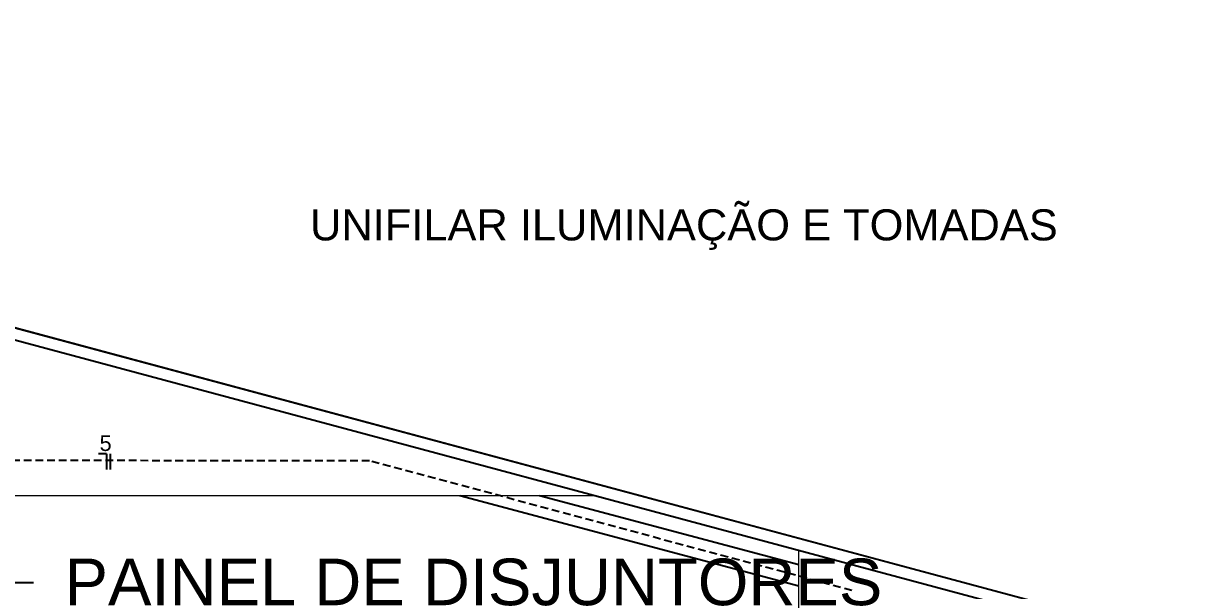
# Model space of a CAD drawing. Header units: millimetres. Extents: x 100 to 1222, y 100 to 694.
# Drawn here: x 276.7 to 351.9, y 573 to 609.5 of the extents above; entities that cross this region are included whole.
import ezdxf
from ezdxf import colors
from ezdxf.entities.mleader import LeaderData, LeaderLine
from ezdxf.math import Vec2, Vec3

# ---------------------------------------------------------------- set-up
doc = ezdxf.new("R2010")
doc.units = ezdxf.units.MM
doc.linetypes.add('DASHED', pattern=[0.75, 0.5, -0.25])
doc.layers.add('Default', color=7, linetype='Continuous', lineweight=9)
doc.layers.add('PAREDE', color=7, linetype='Continuous', lineweight=9)
doc.layers.add('PAREDES', color=7, linetype='Continuous')
doc.styles.add('Annotative', font='Arial.ttf')
doc.styles.add('Notes', font='Arial.ttf', dxfattribs={"height": 3})
doc.styles.get("Standard").update_dxf_attribs({"font": 'Arial.ttf'})

msp = doc.modelspace()

# ---------------------------------------------------------------- linework, layer by layer
at = {"color": 2, "linetype": 'DASHED'}
for p, q in [((299.026, 581.369), (264.039, 581.385)), ((330.065, 573.022), (299.026, 581.369))]:
    msp.add_line(p, q, dxfattribs=at)
at = {"color": 2}
for p, q in [((282.091, 581.815), (281.591, 581.815)), ((282.091, 581.815), (282.091, 580.815)), ((282.091, 581.815), (282.091, 580.815)), ((282.341, 581.815), (282.341, 580.815)), ((326.65, 573.306), (304.836, 579.119)), ((326.65, 574.669), (309.972, 579.113))]:
    msp.add_line(p, q, dxfattribs=at)
at = {"layer": 'PAREDE'}
for p, q in [((313.629, 579.113), (215.967, 579.113)), ((326.65, 553.987), (326.65, 575.618))]:
    msp.add_line(p, q, dxfattribs=at)
at = {"layer": 'PAREDES'}
for p, q in [((215.217, 606.304), (391.15, 559.083)), ((215.967, 605.327), (390.4, 558.508))]:
    msp.add_line(p, q, dxfattribs=at)
msp.add_lwpolyline([(203.164, 513.113), (203.217, 609.525), (403.15, 555.862), (403.15, 513.112)], close=True, dxfattribs=at)

# ---------------------------------------------------------------- texts
at = {"color": 2, "style": 'Annotative'}
msp.add_text('5', height=1, dxfattribs=at).set_placement((281.65, 581.999))
at = {"layer": 'Default', "color": 2, "insert": (295.194, 597.554), "char_height": 2, "attachment_point": 1}
msp.add_mtext_dynamic_manual_height_columns('UNIFILAR ILUMINAÇÃO E TOMADAS', width=1385.51337, gutter_width=0.75, heights=[0], dxfattribs=at)

# ---------------------------------------------------------------- leaders
at = {"color": 2}
ml = msp.add_multileader_mtext('Standard', dxfattribs=at)
ml.set_content('PAINEL DE DISJUNTORES', color=2, style='Notes')
ml.set_leader_properties()
ml.build(insert=Vec2(0, 0))
ml.multileader.update_dxf_attribs({"dogleg_length": 7, "arrow_head_size": 3})
ctx = ml.context
ctx.base_point, ctx.char_height, ctx.arrow_head_size, ctx.plane_origin = Vec3(277.398, 573.544), 3, 3, Vec3(269.021, 573.544)
notes = []
notes.append((ctx, [(0, (1, 1, 0), (270.398, 573.544), (1, 0), 7, [(0, [(266.65, 546.527)], 0, [])])]))
ctx.mtext.insert, ctx.mtext.flow_direction = Vec3(279.398, 575.07), 5
for ctx, leaders in notes:
    for number, flags, end, landing, length, lines in leaders:
        leader = LeaderData()
        leader.index, (leader.has_last_leader_line, leader.has_dogleg_vector, leader.attachment_direction) = number, flags
        leader.last_leader_point, leader.dogleg_vector, leader.dogleg_length = Vec3(end), Vec3(landing), length
        for number, points, colour, breaks in lines:
            line = LeaderLine()
            line.index, line.vertices, line.color, line.breaks = number, Vec3.list(points), colors.encode_raw_color(colour), breaks
            leader.lines.append(line)
        ctx.leaders.append(leader)

doc.saveas('drawing.dxf')
